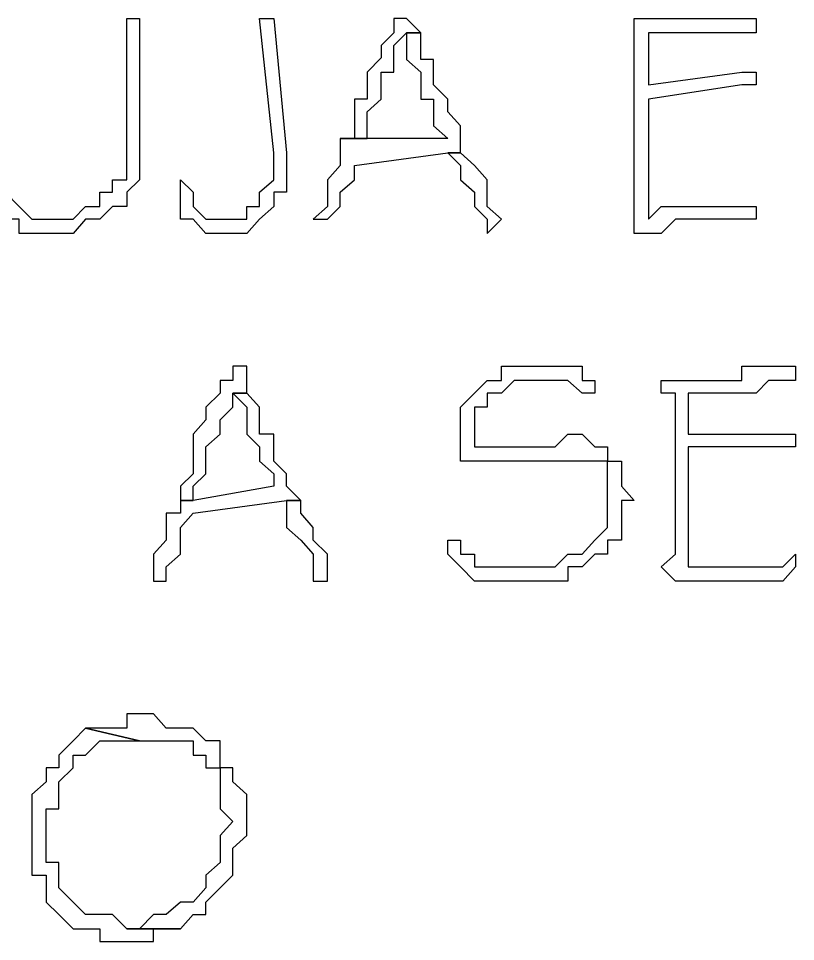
# Model space of a CAD drawing. Header units: millimetres. Extents: x -518.8 to -461.2, y 3.5 to 44.2.
# Drawn here: x -510.2027 to -509.8331, y 30.9962 to 31.4353 of the extents above; entities that cross this region are included whole.
import ezdxf

# ---------------------------------------------------------------- set-up
doc = ezdxf.new("R2010")
doc.units = ezdxf.units.MM
doc.header["$MEASUREMENT"] = 0
doc.layers.add('MYSOLIDS', color=7, linetype='Continuous')

msp = doc.modelspace()

# ---------------------------------------------------------------- linework, layer by layer
at = {"layer": 'MYSOLIDS'}
for points in [[(-510.20904, 31.35259), (-510.20228, 31.34582), (-510.20228, 31.34582), (-510.20228, 31.34582), (-510.19626, 31.3398), (-510.18949, 31.3398), (-510.18949, 31.3398), (-510.18949, 31.3398), (-510.18348, 31.3398), (-510.17671, 31.3398), (-510.1707, 31.34582), (-510.1707, 31.34582), (-510.16393, 31.34582), (-510.16393, 31.35259), (-510.15792, 31.35259), (-510.15792, 31.35259), (-510.15792, 31.3586), (-510.15115, 31.3586), (-510.15115, 31.36537), (-510.15115, 31.36537), (-510.15115, 31.37138), (-510.15115, 31.37138), (-510.15115, 31.37815), (-510.15115, 31.38417), (-510.15115, 31.39093), (-510.15115, 31.39695), (-510.15115, 31.39695), (-510.15115, 31.40371), (-510.15115, 31.40973), (-510.15115, 31.41574), (-510.15115, 31.41574), (-510.15115, 31.42251), (-510.15115, 31.42853), (-510.15115, 31.42853), (-510.15115, 31.42853), (-510.15115, 31.43529), (-510.15115, 31.43529), (-510.14513, 31.43529), (-510.14513, 31.43529), (-510.14513, 31.43529), (-510.14513, 31.42853), (-510.14513, 31.42853), (-510.14513, 31.42251), (-510.14513, 31.42251), (-510.14513, 31.41574), (-510.14513, 31.40973), (-510.14513, 31.40371), (-510.14513, 31.39695), (-510.14513, 31.39093), (-510.14513, 31.38417), (-510.14513, 31.37815), (-510.14513, 31.37815), (-510.14513, 31.37138), (-510.14513, 31.37138), (-510.14513, 31.36537), (-510.14513, 31.3586), (-510.14513, 31.3586), (-510.14513, 31.3586), (-510.15115, 31.35259), (-510.15115, 31.35259), (-510.15115, 31.34582), (-510.15792, 31.34582), (-510.16393, 31.3398), (-510.16393, 31.3398), (-510.1707, 31.3398), (-510.1707, 31.3398), (-510.17671, 31.33304), (-510.18348, 31.33304), (-510.18348, 31.33304), (-510.18949, 31.33304), (-510.18949, 31.33304), (-510.19626, 31.33304), (-510.20228, 31.33304), (-510.20228, 31.3398), (-510.20904, 31.3398)], [(-510.08122, 31.37138), (-510.08799, 31.43529), (-510.08799, 31.43529), (-510.08799, 31.43529), (-510.08122, 31.43529), (-510.08122, 31.43529), (-510.08122, 31.43529), (-510.08122, 31.43529), (-510.08122, 31.43529), (-510.08122, 31.43529), (-510.07521, 31.37138), (-510.07521, 31.36537), (-510.07521, 31.3586), (-510.07521, 31.35259), (-510.08122, 31.35259), (-510.08122, 31.34582), (-510.08122, 31.34582), (-510.08122, 31.34582), (-510.08799, 31.3398), (-510.08799, 31.3398), (-510.08799, 31.3398), (-510.09401, 31.33304), (-510.10077, 31.33304), (-510.10679, 31.33304), (-510.10679, 31.33304), (-510.10679, 31.33304), (-510.11355, 31.33304), (-510.11957, 31.3398), (-510.11957, 31.3398), (-510.12558, 31.3398), (-510.12558, 31.34582), (-510.12558, 31.35259), (-510.12558, 31.35259), (-510.12558, 31.35259), (-510.12558, 31.35259), (-510.12558, 31.3586), (-510.12558, 31.3586), (-510.11957, 31.35259), (-510.11957, 31.35259), (-510.11957, 31.35259), (-510.11957, 31.35259), (-510.11957, 31.34582), (-510.11355, 31.3398), (-510.11355, 31.3398), (-510.11355, 31.3398), (-510.10679, 31.3398), (-510.10679, 31.3398), (-510.10077, 31.3398), (-510.09401, 31.3398), (-510.09401, 31.3398), (-510.09401, 31.34582), (-510.08799, 31.34582), (-510.08799, 31.35259), (-510.08799, 31.35259), (-510.08122, 31.3586), (-510.08122, 31.3586), (-510.08122, 31.36537), (-510.08122, 31.36537), (-510.08122, 31.37138), (-510.08122, 31.37138), (-510.08122, 31.37138), (-510.08122, 31.37138), (-510.08122, 31.37138)], [(-510.01807, 31.43529), (-510.01807, 31.43529), (-510.02408, 31.43529), (-510.02408, 31.43529), (-510.02408, 31.42853), (-510.02408, 31.42853), (-510.0301, 31.42251), (-510.0301, 31.4165), (-510.03686, 31.40973), (-510.03686, 31.40371), (-510.03686, 31.39695), (-510.04288, 31.39695), (-510.04288, 31.39093), (-510.04288, 31.39093), (-510.04288, 31.38417), (-510.04288, 31.37815), (-510.04964, 31.37815), (-510.04288, 31.37815), (-510.03686, 31.37815), (-510.03686, 31.38417), (-510.03686, 31.38417), (-510.03686, 31.39093), (-510.0301, 31.39695), (-510.0301, 31.39695), (-510.0301, 31.39695), (-510.0301, 31.40371), (-510.0301, 31.40973), (-510.02408, 31.40973), (-510.02408, 31.4165), (-510.02408, 31.42251), (-510.01807, 31.42853), (-510.0113, 31.42853), (-510.01807, 31.43529), (-510.01807, 31.43529), (-510.01807, 31.43529), (-510.01807, 31.43529)], [(-509.90303, 31.40371), (-509.85867, 31.40973), (-509.85867, 31.40973), (-509.8519, 31.40973), (-509.8519, 31.40973), (-509.8519, 31.40371), (-509.8519, 31.40371), (-509.8519, 31.40371), (-509.8519, 31.40371), (-509.85867, 31.40371), (-509.85867, 31.40371), (-509.90303, 31.39695), (-509.90303, 31.39695), (-509.90303, 31.39695), (-509.90303, 31.39093), (-509.90303, 31.39093), (-509.90303, 31.38417), (-509.90303, 31.38417), (-509.90303, 31.37815), (-509.90303, 31.37138), (-509.90303, 31.37138), (-509.90303, 31.36537), (-509.90303, 31.36537), (-509.90303, 31.3586), (-509.90303, 31.35259), (-509.90303, 31.34582), (-509.90303, 31.34582), (-509.90303, 31.3398), (-509.90303, 31.3398), (-509.89701, 31.34582), (-509.89025, 31.34582), (-509.88423, 31.34582), (-509.88423, 31.34582), (-509.87746, 31.34582), (-509.87746, 31.34582), (-509.87145, 31.34582), (-509.86468, 31.34582), (-509.85867, 31.34582), (-509.85867, 31.34582), (-509.8519, 31.34582), (-509.8519, 31.34582), (-509.8519, 31.34582), (-509.8519, 31.3398), (-509.8519, 31.3398), (-509.8519, 31.3398), (-509.8519, 31.3398), (-509.85867, 31.3398), (-509.86468, 31.3398), (-509.86468, 31.3398), (-509.87145, 31.3398), (-509.87746, 31.3398), (-509.88423, 31.3398), (-509.88423, 31.3398), (-509.89025, 31.3398), (-509.89701, 31.33304), (-509.90303, 31.33304), (-509.90303, 31.33304), (-509.9098, 31.33304), (-509.9098, 31.33304), (-509.9098, 31.33304), (-509.9098, 31.33304), (-509.9098, 31.3398), (-509.9098, 31.3398), (-509.9098, 31.34582), (-509.9098, 31.34582), (-509.9098, 31.35259), (-509.9098, 31.35259), (-509.9098, 31.3586), (-509.9098, 31.36537), (-509.9098, 31.37138), (-509.9098, 31.37138), (-509.9098, 31.37815), (-509.9098, 31.38417), (-509.9098, 31.39093), (-509.9098, 31.39093), (-509.9098, 31.39695), (-509.9098, 31.40371), (-509.9098, 31.40371), (-509.9098, 31.40973), (-509.9098, 31.41574), (-509.9098, 31.41574), (-509.9098, 31.42251), (-509.9098, 31.42853), (-509.9098, 31.42853), (-509.9098, 31.42853), (-509.9098, 31.43529), (-509.9098, 31.43529), (-509.9098, 31.43529), (-509.90303, 31.43529), (-509.90303, 31.43529), (-509.89701, 31.43529), (-509.89025, 31.43529), (-509.89025, 31.43529), (-509.88423, 31.43529), (-509.88423, 31.43529), (-509.87746, 31.43529), (-509.87145, 31.43529), (-509.87145, 31.43529), (-509.86468, 31.43529), (-509.85867, 31.43529), (-509.85867, 31.43529), (-509.8519, 31.43529), (-509.8519, 31.43529), (-509.8519, 31.43529), (-509.8519, 31.43529), (-509.8519, 31.43529), (-509.8519, 31.43529), (-509.8519, 31.43529), (-509.8519, 31.42853), (-509.8519, 31.42853), (-509.85867, 31.42853), (-509.86468, 31.42853), (-509.87145, 31.42853), (-509.87746, 31.42853), (-509.88423, 31.42853), (-509.89025, 31.42853), (-509.89025, 31.42853), (-509.89701, 31.42853), (-509.90303, 31.42853), (-509.90303, 31.42853), (-509.90303, 31.42251), (-509.90303, 31.41574), (-509.90303, 31.41574), (-509.90303, 31.40973), (-509.90303, 31.40973), (-509.90303, 31.40371), (-509.90303, 31.40371), (-509.90303, 31.40371), (-509.90303, 31.40371)], [(-510.0113, 31.42853), (-510.01807, 31.42853), (-510.01807, 31.42251), (-510.01807, 31.42251), (-510.01807, 31.41574), (-510.0113, 31.40973), (-510.0113, 31.40973), (-510.0113, 31.40371), (-510.0113, 31.39695), (-510.00528, 31.39695), (-510.00528, 31.39093), (-510.00528, 31.38417), (-510.00528, 31.38417), (-509.99852, 31.37815), (-510.04288, 31.37815), (-510.04964, 31.37815), (-510.04964, 31.37138), (-510.04964, 31.36537), (-510.04964, 31.36537), (-510.05566, 31.3586), (-510.05566, 31.3586), (-510.05566, 31.35259), (-510.05566, 31.34582), (-510.06243, 31.3398), (-510.06243, 31.3398), (-510.05566, 31.3398), (-510.05566, 31.3398), (-510.05566, 31.3398), (-510.05566, 31.3398), (-510.04964, 31.34582), (-510.04964, 31.35259), (-510.04964, 31.35259), (-510.04964, 31.35259), (-510.04288, 31.3586), (-510.04288, 31.36537), (-510.04288, 31.36537), (-509.99852, 31.37138), (-509.9925, 31.37138), (-509.9925, 31.37815), (-509.9925, 31.37815), (-509.9925, 31.38417), (-509.99852, 31.39093), (-509.99852, 31.39093), (-509.99852, 31.39695), (-510.00528, 31.40371), (-510.00528, 31.40371), (-510.00528, 31.40973), (-510.00528, 31.40973), (-510.00528, 31.41574), (-510.0113, 31.41574), (-510.0113, 31.42251), (-510.0113, 31.42251), (-510.0113, 31.42853), (-510.0113, 31.42853)], [(-509.9925, 31.37138), (-509.99852, 31.37138), (-509.99852, 31.37138), (-509.9925, 31.36537), (-509.9925, 31.3586), (-509.9925, 31.3586), (-509.98574, 31.35259), (-509.98574, 31.34582), (-509.97972, 31.3398), (-509.97972, 31.3398), (-509.97972, 31.33304), (-509.97972, 31.33304), (-509.97295, 31.3398), (-509.97295, 31.3398), (-509.97295, 31.3398), (-509.97972, 31.34582), (-509.97972, 31.35259), (-509.97972, 31.3586), (-509.98574, 31.36537), (-509.98574, 31.36537), (-509.9925, 31.37138), (-509.9925, 31.37138)], [(-510.10077, 31.26988), (-510.10077, 31.26988), (-510.10077, 31.26988), (-510.10077, 31.26311), (-510.10679, 31.26311), (-510.10679, 31.2571), (-510.10679, 31.2571), (-510.11355, 31.25033), (-510.11355, 31.24432), (-510.11957, 31.23755), (-510.11957, 31.23153), (-510.11957, 31.22477), (-510.11957, 31.22477), (-510.11957, 31.21875), (-510.12558, 31.21274), (-510.12558, 31.21274), (-510.12558, 31.20597), (-510.11957, 31.20597), (-510.11957, 31.21274), (-510.11957, 31.21274), (-510.11355, 31.21875), (-510.11355, 31.22477), (-510.11355, 31.22477), (-510.11355, 31.23153), (-510.11355, 31.23153), (-510.10679, 31.23755), (-510.10679, 31.23755), (-510.10679, 31.24432), (-510.10077, 31.25033), (-510.10077, 31.25033), (-510.10077, 31.2571), (-510.09401, 31.2571), (-510.09401, 31.26311), (-510.09401, 31.26988), (-510.10077, 31.26988), (-510.10077, 31.26988)], [(-509.92859, 31.2571), (-509.93461, 31.2571), (-509.93461, 31.2571), (-509.93461, 31.2571), (-509.93461, 31.2571), (-509.93461, 31.2571), (-509.94137, 31.26311), (-509.94739, 31.26311), (-509.94739, 31.26311), (-509.94739, 31.26311), (-509.95416, 31.26311), (-509.96017, 31.26311), (-509.96694, 31.26311), (-509.96694, 31.26311), (-509.97295, 31.2571), (-509.97972, 31.2571), (-509.97972, 31.25033), (-509.98574, 31.25033), (-509.98574, 31.24432), (-509.98574, 31.24432), (-509.98574, 31.23755), (-509.98574, 31.23755), (-509.98574, 31.23153), (-509.97972, 31.23153), (-509.97972, 31.23153), (-509.97295, 31.23153), (-509.97295, 31.23153), (-509.96694, 31.23153), (-509.96017, 31.23153), (-509.95416, 31.23153), (-509.95416, 31.23153), (-509.94739, 31.23153), (-509.94739, 31.23153), (-509.94137, 31.23755), (-509.93461, 31.23755), (-509.93461, 31.23755), (-509.92859, 31.23153), (-509.92258, 31.23153), (-509.92258, 31.23153), (-509.92258, 31.22477), (-509.91581, 31.22477), (-509.91581, 31.21875), (-509.91581, 31.21875), (-509.91581, 31.21274), (-509.9098, 31.20597), (-509.91581, 31.20597), (-509.91581, 31.19996), (-509.91581, 31.19319), (-509.91581, 31.19319), (-509.91581, 31.18717), (-509.92258, 31.18717), (-509.92258, 31.18041), (-509.92859, 31.18041), (-509.92859, 31.18041), (-509.93461, 31.17439), (-509.93461, 31.17439), (-509.94137, 31.17439), (-509.94137, 31.16762), (-509.94739, 31.16762), (-509.95416, 31.16762), (-509.96017, 31.16762), (-509.96017, 31.16762), (-509.96694, 31.16762), (-509.96694, 31.16762), (-509.97295, 31.16762), (-509.97972, 31.16762), (-509.98574, 31.16762), (-509.98574, 31.16762), (-509.9925, 31.17439), (-509.9925, 31.17439), (-509.99852, 31.18041), (-509.99852, 31.18041), (-509.99852, 31.18041), (-509.99852, 31.18717), (-509.99852, 31.18717), (-509.9925, 31.18717), (-509.9925, 31.18717), (-509.9925, 31.18717), (-509.9925, 31.18717), (-509.9925, 31.18041), (-509.9925, 31.18041), (-509.98574, 31.18041), (-509.98574, 31.17439), (-509.97972, 31.17439), (-509.97972, 31.17439), (-509.97295, 31.17439), (-509.96694, 31.17439), (-509.96694, 31.17439), (-509.96017, 31.17439), (-509.95416, 31.17439), (-509.94739, 31.17439), (-509.94739, 31.17439), (-509.94137, 31.18041), (-509.93461, 31.18041), (-509.93461, 31.18041), (-509.93461, 31.18041), (-509.92859, 31.18717), (-509.92859, 31.18717), (-509.92258, 31.19319), (-509.92258, 31.19996), (-509.92258, 31.19996), (-509.92258, 31.20597), (-509.92258, 31.20597), (-509.92258, 31.21274), (-509.92258, 31.21875), (-509.92258, 31.22477), (-509.92258, 31.22477), (-509.92859, 31.22477), (-509.93461, 31.22477), (-509.93461, 31.22477), (-509.94137, 31.22477), (-509.94137, 31.22477), (-509.94739, 31.22477), (-509.95416, 31.22477), (-509.95416, 31.22477), (-509.96017, 31.22477), (-509.96694, 31.22477), (-509.97295, 31.22477), (-509.97295, 31.22477), (-509.97972, 31.22477), (-509.98574, 31.22477), (-509.98574, 31.22477), (-509.9925, 31.22477), (-509.9925, 31.23153), (-509.9925, 31.23755), (-509.9925, 31.23755), (-509.9925, 31.23755), (-509.9925, 31.24432), (-509.9925, 31.25033), (-509.9925, 31.25033), (-509.98574, 31.2571), (-509.98574, 31.2571), (-509.97972, 31.26311), (-509.97972, 31.26311), (-509.97295, 31.26311), (-509.97295, 31.26988), (-509.96694, 31.26988), (-509.96017, 31.26988), (-509.95416, 31.26988), (-509.95416, 31.26988), (-509.94739, 31.26988), (-509.94739, 31.26988), (-509.94137, 31.26988), (-509.93461, 31.26988), (-509.93461, 31.26311), (-509.92859, 31.26311), (-509.92859, 31.2571), (-509.92859, 31.2571), (-509.92859, 31.2571), (-509.92859, 31.2571), (-509.92859, 31.2571), (-509.92859, 31.2571), (-509.92859, 31.2571), (-509.92859, 31.2571), (-509.92859, 31.2571)], [(-509.88423, 31.23755), (-509.83912, 31.23755), (-509.83912, 31.23755), (-509.8331, 31.23755), (-509.8331, 31.23755), (-509.8331, 31.23755), (-509.8331, 31.23755), (-509.8331, 31.23153), (-509.8331, 31.23153), (-509.83912, 31.23153), (-509.83912, 31.23153), (-509.88423, 31.23153), (-509.88423, 31.22477), (-509.88423, 31.22477), (-509.88423, 31.22477), (-509.88423, 31.22477), (-509.88423, 31.21875), (-509.88423, 31.21274), (-509.88423, 31.21274), (-509.88423, 31.20597), (-509.88423, 31.20597), (-509.88423, 31.19996), (-509.88423, 31.19319), (-509.88423, 31.19319), (-509.88423, 31.18717), (-509.88423, 31.18041), (-509.88423, 31.17439), (-509.88423, 31.17439), (-509.88423, 31.17439), (-509.87746, 31.17439), (-509.87145, 31.17439), (-509.86468, 31.17439), (-509.86468, 31.17439), (-509.85867, 31.17439), (-509.85867, 31.17439), (-509.8519, 31.17439), (-509.84589, 31.17439), (-509.83912, 31.17439), (-509.83912, 31.17439), (-509.8331, 31.18041), (-509.8331, 31.17439), (-509.8331, 31.17439), (-509.8331, 31.17439), (-509.8331, 31.17439), (-509.8331, 31.17439), (-509.83912, 31.16762), (-509.83912, 31.16762), (-509.84589, 31.16762), (-509.8519, 31.16762), (-509.8519, 31.16762), (-509.85867, 31.16762), (-509.86468, 31.16762), (-509.86468, 31.16762), (-509.87145, 31.16762), (-509.87746, 31.16762), (-509.88423, 31.16762), (-509.88423, 31.16762), (-509.89025, 31.16762), (-509.89025, 31.16762), (-509.89025, 31.16762), (-509.89025, 31.16762), (-509.89701, 31.17439), (-509.89701, 31.17439), (-509.89701, 31.17439), (-509.89025, 31.18041), (-509.89025, 31.18041), (-509.89025, 31.18717), (-509.89025, 31.19319), (-509.89025, 31.19996), (-509.89025, 31.19996), (-509.89025, 31.20597), (-509.89025, 31.21274), (-509.89025, 31.21274), (-509.89025, 31.21875), (-509.89025, 31.22477), (-509.89025, 31.22477), (-509.89025, 31.23153), (-509.89025, 31.23755), (-509.89025, 31.24432), (-509.89025, 31.24432), (-509.89025, 31.25033), (-509.89025, 31.2571), (-509.89701, 31.2571), (-509.89701, 31.26311), (-509.89701, 31.26311), (-509.89025, 31.26311), (-509.89025, 31.26311), (-509.89025, 31.26311), (-509.88423, 31.26311), (-509.88423, 31.26311), (-509.87746, 31.26311), (-509.87145, 31.26311), (-509.87145, 31.26311), (-509.86468, 31.26311), (-509.86468, 31.26311), (-509.85867, 31.26311), (-509.85867, 31.26988), (-509.8519, 31.26988), (-509.84589, 31.26988), (-509.83912, 31.26988), (-509.83912, 31.26988), (-509.8331, 31.26988), (-509.8331, 31.26988), (-509.8331, 31.26988), (-509.8331, 31.26988), (-509.8331, 31.26311), (-509.8331, 31.26311), (-509.8331, 31.26311), (-509.8331, 31.26311), (-509.8331, 31.26311), (-509.83912, 31.26311), (-509.84589, 31.26311), (-509.8519, 31.2571), (-509.85867, 31.2571), (-509.86468, 31.2571), (-509.87145, 31.2571), (-509.87145, 31.2571), (-509.87746, 31.2571), (-509.88423, 31.2571), (-509.88423, 31.2571), (-509.88423, 31.2571), (-509.88423, 31.25033), (-509.88423, 31.25033), (-509.88423, 31.24432), (-509.88423, 31.23755), (-509.88423, 31.23755), (-509.88423, 31.23755), (-509.88423, 31.23755), (-509.88423, 31.23755)], [(-510.09401, 31.2571), (-510.10077, 31.2571), (-510.10077, 31.2571), (-510.09401, 31.25033), (-510.09401, 31.24432), (-510.09401, 31.24432), (-510.09401, 31.23755), (-510.08799, 31.23153), (-510.08799, 31.23153), (-510.08799, 31.22477), (-510.08799, 31.22477), (-510.08122, 31.21875), (-510.08122, 31.21274), (-510.08122, 31.21274), (-510.11957, 31.20597), (-510.12558, 31.20597), (-510.12558, 31.19996), (-510.13235, 31.19996), (-510.13235, 31.19319), (-510.13235, 31.18717), (-510.13235, 31.18717), (-510.13837, 31.18041), (-510.13837, 31.17439), (-510.13837, 31.17439), (-510.13837, 31.17439), (-510.13837, 31.16762), (-510.13235, 31.16762), (-510.13235, 31.16762), (-510.13235, 31.16762), (-510.13235, 31.17439), (-510.12558, 31.18041), (-510.12558, 31.18041), (-510.12558, 31.18717), (-510.12558, 31.19319), (-510.12558, 31.19319), (-510.11957, 31.19996), (-510.07521, 31.20597), (-510.06844, 31.20597), (-510.06844, 31.20597), (-510.07521, 31.21274), (-510.07521, 31.21875), (-510.07521, 31.21875), (-510.08122, 31.22477), (-510.08122, 31.23153), (-510.08122, 31.23153), (-510.08122, 31.23755), (-510.08799, 31.23755), (-510.08799, 31.24432), (-510.08799, 31.24432), (-510.08799, 31.24432), (-510.08799, 31.25033), (-510.09401, 31.2571), (-510.09401, 31.2571), (-510.09401, 31.2571)], [(-510.06844, 31.20597), (-510.07521, 31.20597), (-510.07521, 31.19996), (-510.07521, 31.19996), (-510.07521, 31.19319), (-510.06844, 31.18717), (-510.06844, 31.18717), (-510.06243, 31.18041), (-510.06243, 31.17439), (-510.06243, 31.16762), (-510.05566, 31.16762), (-510.05566, 31.16762), (-510.05566, 31.16762), (-510.05566, 31.16762), (-510.05566, 31.17439), (-510.05566, 31.18041), (-510.06243, 31.18717), (-510.06243, 31.18717), (-510.06243, 31.19319), (-510.06844, 31.19996), (-510.06844, 31.20597), (-510.06844, 31.20597)], [(-510.14513, 31.10447), (-510.14513, 31.10447), (-510.15115, 31.10447), (-510.15115, 31.0977), (-510.15792, 31.0977), (-510.16393, 31.0977), (-510.16393, 31.0977), (-510.1707, 31.0977), (-510.14513, 31.09168), (-510.14513, 31.09168), (-510.13837, 31.09168), (-510.13235, 31.09168), (-510.13235, 31.09168), (-510.12558, 31.09168), (-510.11957, 31.09168), (-510.11957, 31.08492), (-510.11355, 31.08492), (-510.11355, 31.08492), (-510.11355, 31.0789), (-510.10679, 31.0789), (-510.10679, 31.07214), (-510.10679, 31.06612), (-510.10679, 31.06612), (-510.10679, 31.05935), (-510.10077, 31.05334), (-510.10077, 31.05334), (-510.10679, 31.04657), (-510.10679, 31.04056), (-510.10679, 31.04056), (-510.10679, 31.03379), (-510.11355, 31.02777), (-510.11355, 31.02777), (-510.11355, 31.02777), (-510.11355, 31.02176), (-510.11957, 31.01499), (-510.12558, 31.01499), (-510.12558, 31.01499), (-510.13235, 31.00898), (-510.13235, 31.00898), (-510.13837, 31.00898), (-510.13837, 31.00898), (-510.14513, 31.00221), (-510.15115, 31.00221), (-510.12558, 31.00221), (-510.12558, 31.00221), (-510.11957, 31.00898), (-510.11355, 31.00898), (-510.11355, 31.01499), (-510.11355, 31.01499), (-510.10679, 31.02176), (-510.10679, 31.02176), (-510.10077, 31.02777), (-510.10077, 31.03379), (-510.10077, 31.03379), (-510.10077, 31.03379), (-510.10077, 31.04056), (-510.09401, 31.04657), (-510.09401, 31.05334), (-510.09401, 31.05334), (-510.09401, 31.05334), (-510.09401, 31.05935), (-510.09401, 31.06612), (-510.10077, 31.07214), (-510.10077, 31.07214), (-510.10077, 31.0789), (-510.10679, 31.0789), (-510.10679, 31.08492), (-510.10679, 31.09168), (-510.11355, 31.09168), (-510.11355, 31.09168), (-510.11957, 31.0977), (-510.11957, 31.0977), (-510.12558, 31.0977), (-510.13235, 31.0977), (-510.13235, 31.0977), (-510.13837, 31.10447), (-510.14513, 31.10447), (-510.14513, 31.10447)], [(-510.1707, 31.0977), (-510.17671, 31.09168), (-510.17671, 31.09168), (-510.18348, 31.08492), (-510.18348, 31.08492), (-510.18348, 31.0789), (-510.18949, 31.0789), (-510.18949, 31.07214), (-510.18949, 31.07214), (-510.19626, 31.06612), (-510.19626, 31.05935), (-510.19626, 31.05334), (-510.19626, 31.05334), (-510.19626, 31.04657), (-510.19626, 31.04657), (-510.19626, 31.04056), (-510.19626, 31.03379), (-510.19626, 31.02777), (-510.18949, 31.02777), (-510.18949, 31.02176), (-510.18949, 31.01499), (-510.18949, 31.01499), (-510.18348, 31.00898), (-510.18348, 31.00898), (-510.17671, 31.00221), (-510.17671, 31.00221), (-510.1707, 31.00221), (-510.16393, 31.00221), (-510.16393, 30.9962), (-510.15792, 30.9962), (-510.15115, 30.9962), (-510.15115, 30.9962), (-510.14513, 30.9962), (-510.13837, 30.9962), (-510.13837, 31.00221), (-510.13235, 31.00221), (-510.13235, 31.00221), (-510.12558, 31.00221), (-510.15115, 31.00221), (-510.15115, 31.00221), (-510.15792, 31.00898), (-510.16393, 31.00898), (-510.1707, 31.00898), (-510.1707, 31.00898), (-510.17671, 31.01499), (-510.17671, 31.01499), (-510.17671, 31.01499), (-510.18348, 31.02176), (-510.18348, 31.02176), (-510.18348, 31.02777), (-510.18348, 31.03379), (-510.18949, 31.03379), (-510.18949, 31.04056), (-510.18949, 31.04657), (-510.18949, 31.04657), (-510.18949, 31.05334), (-510.18949, 31.05935), (-510.18348, 31.05935), (-510.18348, 31.06612), (-510.18348, 31.07214), (-510.18348, 31.07214), (-510.17671, 31.0789), (-510.17671, 31.0789), (-510.17671, 31.08492), (-510.1707, 31.08492), (-510.16393, 31.09168), (-510.16393, 31.09168), (-510.15792, 31.09168), (-510.15115, 31.09168), (-510.15115, 31.09168), (-510.14513, 31.09168), (-510.1707, 31.0977), (-510.1707, 31.0977)]]:
    msp.add_lwpolyline(points, dxfattribs=at)

doc.saveas('drawing.dxf')
